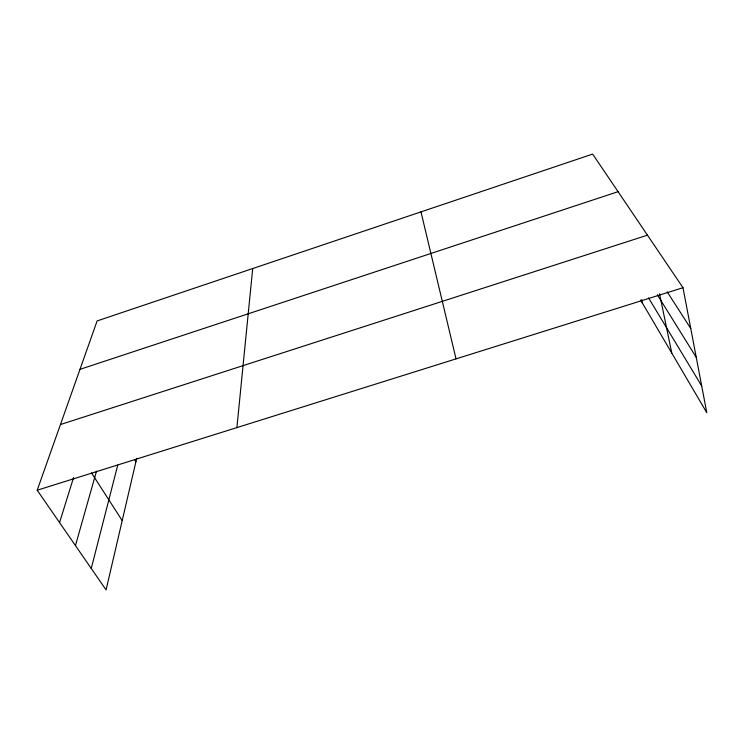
<?xml version="1.0" encoding="UTF-8"?>
<svg xmlns="http://www.w3.org/2000/svg" width="744" height="744" viewBox="0 0 744 744"><rect width="100%" height="100%" fill="white"/><g stroke="black" fill="none" stroke-linecap="round" stroke-linejoin="round"><path stroke-width="1.12" d="M236.899 427.595L252.7 268.547M136.701 458.323L106.076 589.918L37.2 490.222L97.12 320.934L592.643 154.082L682.992 287.705L706.8 412.725L640.631 300.037M91.252 568.462L117.747 465.121M75.451 545.585L96.515 471.129M59.557 522.586L73.572 477.564M79.989 369.34L618.069 191.682M60.441 424.554L647.475 235.169M37.2 490.222L682.992 287.705M667.163 291.797L690.758 328.495M91.549 472.933L122.202 520.614M657.287 294.726L696.254 357.353M134.776 459.746L135.929 461.661M648.536 297.851L701.704 385.969M420.974 211.882L456.035 358.878M641.663 299.739L642.388 303.022M659.565 293.843L671.776 353.084"/></g></svg>
